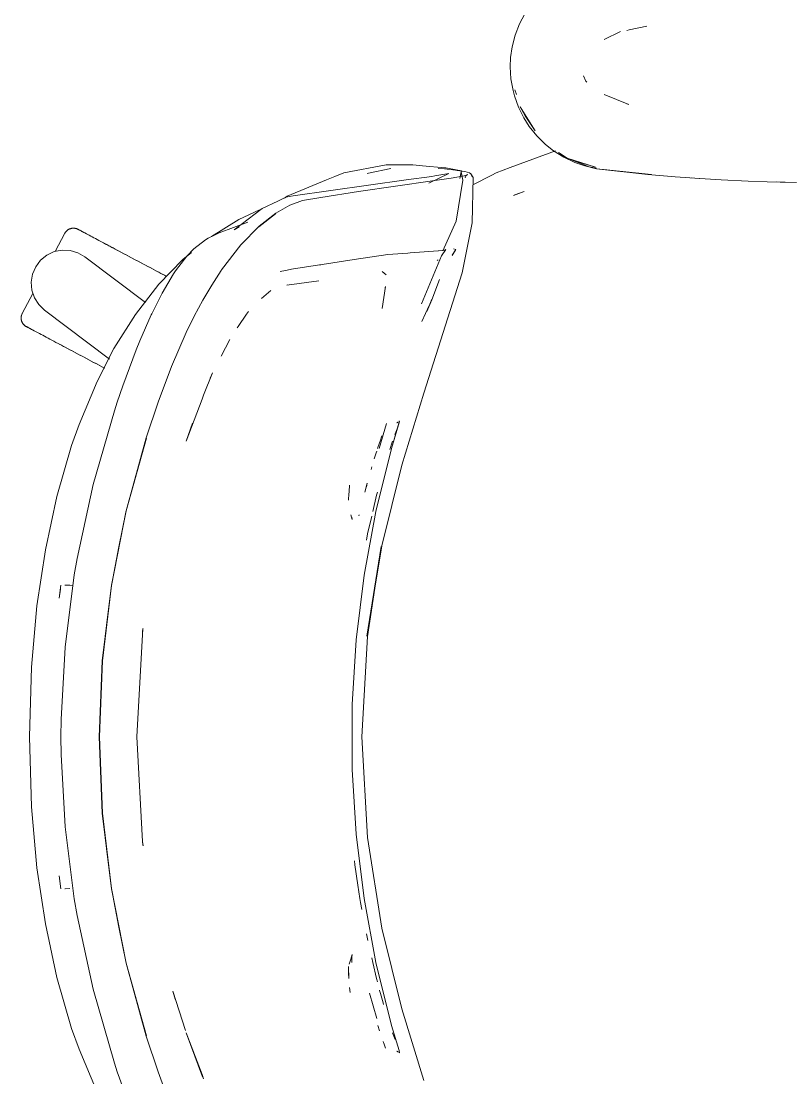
# Model space of a CAD drawing. Header units: millimetres. Extents: x 79795 to 317870, y -36033 to 97293.
# Drawn here: x 182254.2 to 182575.7, y 9955.7 to 10397.1 of the extents above; entities that cross this region are included whole.
import ezdxf

# ---------------------------------------------------------------- set-up
doc = ezdxf.new("R2010")
doc.units = ezdxf.units.MM
doc.header["$MEASUREMENT"] = 0
doc.layers.add('G-IMPT', color=8, linetype='CONTINUOUS', lineweight=9)
doc.layers.add('I-FURN', color=8, linetype='CONTINUOUS', lineweight=9)

msp = doc.modelspace()

# ---------------------------------------------------------------- linework, layer by layer
at = {"layer": 'G-IMPT'}
for p, q in [((182464.61, 10400.19), (182462.42, 10396.03)), ((182462.42, 10396.03), (182460.58, 10391.32)), ((182459.32, 10386.45), (182460.58, 10391.32)), ((182497.75, 10389.47), (182504.53, 10392.74)), ((182507.21, 10393.25), (182508.15, 10393.5)), ((182515.58, 10395.07), (182508.15, 10393.5)), ((182459.32, 10386.45), (182458.67, 10381.94)), ((182458.5, 10378.09), (182458.67, 10381.94)), ((182458.5, 10378.09), (182458.8, 10373.05)), ((182489.12, 10374.26), (182490.13, 10372.04)), ((182458.8, 10373.05), (182459.68, 10368.1)), ((182490.13, 10372.04), (182490.43, 10371.59)), ((182459.68, 10368.1), (182460.24, 10365.97)), ((182461.95, 10361.2), (182460.24, 10365.97)), ((182461.04, 10366.41), (182460.42, 10368.44)), ((182508.08, 10362.37), (182497.66, 10366.52)), ((182461.95, 10361.2), (182464.19, 10356.69)), ((182462.6, 10361.3), (182464.76, 10357.62)), ((182462.6, 10361.3), (182468.92, 10351.35)), ((182508.08, 10362.37), (182507.21, 10362.55)), ((182464.19, 10356.69), (182466.46, 10353.14)), ((182464.76, 10357.62), (182468.92, 10351.35)), ((182469.65, 10349.17), (182466.46, 10353.14)), ((182469.65, 10349.17), (182473.26, 10345.62)), ((182477.46, 10342.88), (182458.52, 10335.93)), ((182473.26, 10345.62), (182476.56, 10343)), ((182480.89, 10340.27), (182476.56, 10343)), ((182482.21, 10339.87), (182478.63, 10342.3)), ((182480.89, 10340.27), (182485.47, 10338.08)), ((182491.43, 10336.27), (182482.21, 10339.87)), ((182482.21, 10339.87), (182484.92, 10338.97)), ((182482.21, 10339.87), (182494.06, 10336.06)), ((182484.92, 10338.97), (182494.06, 10336.06)), ((182485.47, 10338.08), (182489.6, 10336.63)), ((182389.04, 10333.8), (182385.18, 10332.2)), ((182406.74, 10337.03), (182389.04, 10333.8)), ((182399.3, 10333.58), (182398.72, 10333.43)), ((182408.6, 10335.62), (182399.3, 10333.58)), ((182406.74, 10337.03), (182413.71, 10337.06)), ((182413.71, 10337.06), (182417.88, 10337.06)), ((182421.83, 10336.72), (182417.88, 10337.06)), ((182431.16, 10335.91), (182421.83, 10336.72)), ((182432.86, 10333.48), (182424.46, 10329.49)), ((182430.99, 10335.4), (182428.4, 10335.61)), ((182435.67, 10334.88), (182430.99, 10335.4)), ((182431.16, 10335.91), (182431.63, 10335.87)), ((182431.63, 10335.87), (182435.88, 10335.06)), ((182432.86, 10333.48), (182432, 10333.34)), ((182436.29, 10334.8), (182435.67, 10334.88)), ((182435.88, 10335.06), (182438.2, 10334.62)), ((182436.29, 10334.8), (182439.57, 10334.27)), ((182437.47, 10331.34), (182438.2, 10334.62)), ((182437.47, 10331.34), (182437.96, 10334.21)), ((182437.96, 10334.21), (182438.65, 10330.63)), ((182441.43, 10333.72), (182439.57, 10334.27)), ((182441.43, 10333.72), (182441.97, 10333.4)), ((182441.97, 10333.4), (182442.34, 10332.9)), ((182450.79, 10332.82), (182452.55, 10333.74)), ((182458.52, 10335.93), (182452.55, 10333.74)), ((182494.56, 10335.47), (182489.6, 10336.63)), ((182494.49, 10335.69), (182491.43, 10336.27)), ((182494.56, 10335.47), (182517.52, 10333.02)), ((182494.56, 10335.47), (182497.38, 10335.14)), ((182494.56, 10335.47), (182516, 10333.12)), ((182517.52, 10333.02), (182497.38, 10335.14)), ((182365.37, 10324.01), (182381.82, 10330.81)), ((182415.02, 10330.85), (182367.8, 10324.17)), ((182381.82, 10330.81), (182385.18, 10332.2)), ((182425.98, 10330.46), (182395.11, 10325.91)), ((182415.02, 10330.85), (182425.68, 10332.29)), ((182426.98, 10332.5), (182425.68, 10332.29)), ((182433.83, 10331.57), (182425.98, 10330.46)), ((182426.98, 10332.5), (182432, 10333.34)), ((182440.1, 10332.68), (182433.83, 10331.57)), ((182435.93, 10313.58), (182438.65, 10330.63)), ((182439.48, 10332.51), (182440.58, 10333.07)), ((182439.48, 10332.51), (182440.1, 10332.68)), ((182439.68, 10331.64), (182439.76, 10332.13)), ((182440.08, 10332.68), (182439.76, 10332.13)), ((182440.08, 10332.68), (182440.58, 10333.07)), ((182442.95, 10331.86), (182442.34, 10332.9)), ((182442.47, 10332.28), (182442.34, 10332.9)), ((182442.34, 10332.9), (182442.36, 10332.83)), ((182442.47, 10332.28), (182442.36, 10332.83)), ((182442.56, 10312.88), (182442.95, 10331.86)), ((182442.88, 10328.68), (182450.79, 10332.82)), ((182516, 10333.12), (182527.4, 10332.14)), ((182537.68, 10331.41), (182527.4, 10332.14)), ((182535.64, 10331.54), (182534.22, 10331.68)), ((182535.64, 10331.54), (182537.54, 10331.45)), ((182537.68, 10331.41), (182546.55, 10330.85)), ((182557.86, 10330.31), (182546.55, 10330.85)), ((182557.86, 10330.31), (182565.74, 10330.01)), ((182578.05, 10329.72), (182565.74, 10330.01)), ((182569.61, 10329.93), (182571.27, 10329.85)), ((182571.27, 10329.85), (182573.35, 10329.85)), ((182395.11, 10325.91), (182379.34, 10323.51)), ((182459.82, 10324.34), (182464.29, 10325.97)), ((182459.82, 10324.34), (182460.41, 10324.6)), ((182464.29, 10325.97), (182460.41, 10324.6)), ((182361.44, 10321.96), (182354.92, 10318.92)), ((182360.62, 10316.96), (182366.46, 10320.24)), ((182361.44, 10321.96), (182364.81, 10323.53)), ((182364.2, 10323.24), (182365.37, 10324.01)), ((182367.8, 10324.17), (182364.81, 10323.53)), ((182366.46, 10320.24), (182366.88, 10320.46)), ((182371.67, 10322.21), (182366.88, 10320.46)), ((182371.67, 10322.21), (182379.34, 10323.51)), ((182343.22, 10309.98), (182354.92, 10318.92)), ((182353.74, 10318.25), (182345.11, 10314.27)), ((182353.45, 10311.23), (182360.4, 10316.63)), ((182360.62, 10316.96), (182353.66, 10311.54)), ((182360.4, 10316.63), (182357.02, 10314.04)), ((182345.11, 10314.27), (182333.66, 10307.15)), ((182348.87, 10313.21), (182336.97, 10308.7)), ((182345.92, 10303.64), (182353.66, 10311.54)), ((182353.45, 10311.23), (182357.02, 10314.04)), ((182435.93, 10313.58), (182430.32, 10301.23)), ((182442.56, 10312.88), (182438.37, 10291.93)), ((182332.3, 10306.46), (182334.74, 10307.63)), ((182334.74, 10307.63), (182336.97, 10308.7)), ((182343.22, 10309.98), (182345.25, 10311.14)), ((182331.17, 10305.84), (182326.3, 10301.98)), ((182331.17, 10305.84), (182332.3, 10306.46)), ((182345.92, 10303.64), (182337.9, 10293.2)), ((182323.41, 10298.96), (182318.69, 10292.83)), ((182321.74, 10297.54), (182325.41, 10300.54)), ((182326.3, 10301.98), (182323.41, 10298.96)), ((182393.28, 10297.57), (182407.35, 10299.6)), ((182407.43, 10299.61), (182407.35, 10299.6)), ((182407.43, 10299.61), (182415.67, 10300.23)), ((182415.67, 10300.23), (182416.66, 10300.3)), ((182416.66, 10300.3), (182424.52, 10300.86)), ((182429.83, 10299.08), (182421.39, 10279.1)), ((182424.52, 10300.86), (182428.39, 10301.15)), ((182428.47, 10301.16), (182428.39, 10301.15)), ((182428.47, 10301.16), (182430.86, 10301.46)), ((182431.59, 10301.75), (182429.83, 10299.08)), ((182430.87, 10301.46), (182430.86, 10301.46)), ((182430.87, 10301.46), (182431.59, 10301.75)), ((182434.2, 10299.29), (182435.73, 10301.77)), ((182435.79, 10301.75), (182434.2, 10299.29)), ((182435.73, 10301.77), (182434.24, 10299.3)), ((182434.86, 10302.05), (182435.73, 10301.77)), ((182435.79, 10301.75), (182435.73, 10301.77)), ((182321.74, 10297.54), (182311.78, 10287.24)), ((182378.8, 10295.28), (182367.08, 10293.47)), ((182378.8, 10295.28), (182379.41, 10295.37)), ((182379.92, 10295.45), (182379.41, 10295.37)), ((182393.28, 10297.57), (182379.92, 10295.45)), ((182428.38, 10297.36), (182427.94, 10297.09)), ((182313.1, 10283.54), (182317.83, 10291.54)), ((182318.69, 10292.83), (182317.83, 10291.54)), ((182333.85, 10286.85), (182337.73, 10292.94)), ((182337.73, 10292.94), (182337.9, 10293.2)), ((182362.46, 10292.52), (182364.63, 10292.98)), ((182364.63, 10292.98), (182366.61, 10293.4)), ((182367.08, 10293.47), (182366.61, 10293.4)), ((182406.69, 10291.22), (182405.05, 10292.5)), ((182422.38, 10241.68), (182438.37, 10291.93)), ((182301.97, 10274.64), (182311.78, 10287.24)), ((182333.85, 10286.85), (182330.08, 10280.62)), ((182378.5, 10288.6), (182365.15, 10286.82)), ((182365.15, 10286.82), (182365.62, 10286.96)), ((182406.34, 10286.27), (182404.94, 10277.11)), ((182406.34, 10286.27), (182406.29, 10285.92)), ((182425.69, 10280.74), (182428.94, 10289.21)), ((182312.79, 10282.94), (182308.79, 10274.93)), ((182312.79, 10282.94), (182313.1, 10283.54)), ((182326.51, 10273.83), (182330.08, 10280.62)), ((182354.65, 10281.32), (182358.56, 10284.65)), ((182423.67, 10275.84), (182425.7, 10280.95)), ((182425.7, 10280.95), (182423.67, 10275.83)), ((182425.69, 10280.74), (182423.67, 10275.84)), ((182424.67, 10278.36), (182421.62, 10271.65)), ((182293, 10260.35), (182301.97, 10274.64)), ((182308.57, 10274.48), (182303.8, 10263.53)), ((182308.57, 10274.48), (182308.79, 10274.93)), ((182326.51, 10273.83), (182323.12, 10267.1)), ((182348.38, 10274.68), (182344.88, 10269.55)), ((182348.38, 10274.68), (182349.13, 10275.79)), ((182344.88, 10269.55), (182344.49, 10268.97)), ((182303.8, 10263.53), (182302.32, 10259.85)), ((182316.95, 10252.88), (182323.12, 10267.1)), ((182341.35, 10264.08), (182337.81, 10257.11)), ((182285.91, 10246.57), (182293, 10260.35)), ((182296.72, 10244.77), (182302.32, 10259.85)), ((182311.49, 10238), (182316.95, 10252.88)), ((182330.45, 10240.91), (182334.18, 10250.24)), ((182334.18, 10250.24), (182333.18, 10248)), ((182278.39, 10228.6), (182285.91, 10246.57)), ((182296.72, 10244.77), (182294.38, 10237.95)), ((182329.79, 10239.19), (182330.45, 10240.91)), ((182413.2, 10211.71), (182422.38, 10241.68)), ((182293.18, 10234.35), (182294.38, 10237.95)), ((182311.49, 10238), (182306.48, 10223.08)), ((182323.08, 10221.74), (182329.79, 10239.19)), ((182293.18, 10234.35), (182284.24, 10203.52)), ((182278.39, 10228.6), (182275.32, 10219.86)), ((182323.08, 10221.74), (182325.8, 10229.17)), ((182403.77, 10218.65), (182406.81, 10229.08)), ((182408.97, 10218.66), (182412.24, 10229.88)), ((182408.97, 10218.66), (182412.08, 10229.48)), ((182408.97, 10218.66), (182412.03, 10229.19)), ((182411.15, 10229.34), (182411.76, 10229.73)), ((182411.15, 10229.34), (182411.36, 10229.49)), ((182412.03, 10229.19), (182412.08, 10229.48)), ((182412.24, 10229.88), (182412.1, 10230.12)), ((182298.1, 10192.58), (182306.48, 10223.08)), ((182404.9, 10223.84), (182404.14, 10221.68)), ((182410.35, 10224.44), (182410.69, 10225.41)), ((182410.69, 10225.41), (182411.09, 10226.48)), ((182275.32, 10219.86), (182269.14, 10198.62)), ((182298.1, 10192.58), (182306.52, 10222.99)), ((182302.75, 10209.83), (182306.52, 10222.99)), ((182402.42, 10192.34), (182408.97, 10218.66)), ((182403.88, 10220.96), (182403.11, 10218.65)), ((182403.88, 10220.96), (182404.14, 10221.68)), ((182408.34, 10218.66), (182408.19, 10218.2)), ((182408.34, 10218.66), (182409.07, 10220.88)), ((182409.36, 10221.69), (182409.07, 10220.88)), ((182402.49, 10216.74), (182401.7, 10214.24)), ((182402.73, 10217.52), (182402.49, 10216.74)), ((182302.75, 10209.83), (182298.1, 10192.58)), ((182400.71, 10210.95), (182400.38, 10209.83)), ((182413.2, 10211.71), (182404.88, 10178.02)), ((182277.57, 10172.73), (182284.24, 10203.52)), ((182391.1, 10199.1), (182391.38, 10202.81)), ((182391.38, 10202.81), (182391.41, 10203.29)), ((182398.8, 10204.16), (182397.8, 10200.3)), ((182398.8, 10204.16), (182398.41, 10202.63)), ((182269.14, 10198.62), (182264.33, 10176.25)), ((182391.1, 10199.1), (182391, 10197.73)), ((182391, 10197.03), (182391, 10197.73)), ((182401.1, 10192.33), (182402.65, 10199.08)), ((182402.65, 10199.08), (182402.99, 10200.36)), ((182291.92, 10161.45), (182298.14, 10192.7)), ((182298.14, 10192.7), (182291.93, 10161.53)), ((182298.1, 10192.58), (182295.02, 10177.56)), ((182402.42, 10192.34), (182397.49, 10165.67)), ((182392.53, 10188.94), (182391.85, 10190.88)), ((182392.53, 10188.94), (182392.32, 10189.98)), ((182395.2, 10190.54), (182395.34, 10190.95)), ((182398.94, 10182.93), (182400.65, 10190.35)), ((182398.47, 10180.3), (182398.94, 10182.93)), ((182260.84, 10152.84), (182264.33, 10176.25)), ((182291.92, 10161.45), (182295.02, 10177.56)), ((182404.88, 10178.02), (182398.63, 10140.28)), ((182398.63, 10140.28), (182404.62, 10177.65)), ((182398.89, 10140.11), (182404.62, 10177.65)), ((182276.39, 10165.81), (182277.57, 10172.73)), ((182272.57, 10135.64), (182276.39, 10165.81)), ((182397.49, 10165.67), (182394.19, 10138.75)), ((182270.74, 10161.54), (182270.09, 10156.12)), ((182272.5, 10161.57), (182274.59, 10161.49)), ((182272.5, 10161.57), (182272.61, 10161.57)), ((182275.84, 10161.45), (182274.59, 10161.49)), ((182288.1, 10129.94), (182291.93, 10161.53)), ((182288.14, 10129.9), (182291.92, 10161.45)), ((182289.98, 10145.98), (182291.92, 10161.45)), ((182270.66, 10159.89), (182270.09, 10156.12)), ((182258.58, 10127.26), (182260.84, 10152.84)), ((182289.98, 10145.98), (182288.14, 10129.9)), ((182302.59, 10098.12), (182305.09, 10143.46)), ((182305.09, 10143.46), (182304.86, 10141.85)), ((182304.86, 10141.85), (182305.1, 10143.16)), ((182305.14, 10143.4), (182305.1, 10143.16)), ((182398.89, 10140.11), (182396.53, 10098.12)), ((182270.96, 10105.44), (182272.57, 10135.64)), ((182392.54, 10111.68), (182394.19, 10138.75)), ((182257.73, 10098.12), (182258.58, 10127.26)), ((182286.77, 10098.12), (182288.1, 10129.94)), ((182288.14, 10129.9), (182287, 10098.12)), ((182288.14, 10129.9), (182287.46, 10115.01)), ((182287.46, 10115.01), (182287, 10098.12)), ((182392.54, 10084.56), (182392.54, 10111.68)), ((182270.96, 10105.44), (182270.86, 10098.12)), ((182258.58, 10068.98), (182257.73, 10098.12)), ((182270.96, 10090.81), (182270.86, 10098.12)), ((182288.1, 10066.31), (182286.77, 10098.12)), ((182287.46, 10081.24), (182287, 10098.12)), ((182288.14, 10066.35), (182287, 10098.12)), ((182302.54, 10098.12), (182304.86, 10054.4)), ((182302.59, 10098.12), (182304.86, 10054.4)), ((182398.89, 10056.14), (182396.53, 10098.12)), ((182270.96, 10090.81), (182272.57, 10060.61)), ((182392.54, 10084.56), (182394.19, 10057.49)), ((182287.46, 10081.24), (182288.14, 10066.35)), ((182260.84, 10043.41), (182258.58, 10068.98)), ((182288.1, 10066.31), (182291.93, 10034.71)), ((182288.14, 10066.35), (182291.92, 10034.79)), ((182288.14, 10066.35), (182289.98, 10050.27)), ((182272.57, 10060.61), (182276.39, 10030.44)), ((182397.49, 10030.57), (182394.19, 10057.49)), ((182404.88, 10018.22), (182398.89, 10056.14)), ((182304.86, 10054.4), (182305.13, 10052.62)), ((182304.86, 10054.4), (182305.1, 10053.09)), ((182305.14, 10052.85), (182305.1, 10053.09)), ((182291.92, 10034.79), (182289.98, 10050.27)), ((182264.33, 10019.99), (182260.84, 10043.41)), ((182393.57, 10044.73), (182393.39, 10046.38)), ((182394.87, 10036.2), (182393.57, 10044.73)), ((182270.74, 10034.71), (182270.09, 10040.12)), ((182274.59, 10034.75), (182272.5, 10034.68)), ((182272.5, 10034.68), (182272.61, 10034.68)), ((182298.1, 10003.67), (182291.92, 10034.79)), ((182291.92, 10034.79), (182295.02, 10018.69)), ((182298.1, 10003.67), (182291.93, 10034.71)), ((182394.87, 10036.2), (182395.72, 10030.58)), ((182276.39, 10030.44), (182277.57, 10023.52)), ((182395.72, 10030.58), (182395.96, 10028.95)), ((182396.52, 10026.05), (182395.96, 10028.95)), ((182402.42, 10003.9), (182397.49, 10030.57)), ((182269.14, 9997.63), (182264.33, 10019.99)), ((182284.24, 9992.73), (182277.57, 10023.52)), ((182298.1, 10003.67), (182295.02, 10018.69)), ((182398.44, 10015.94), (182398.98, 10013.13)), ((182404.88, 10018.22), (182413.2, 9984.54)), ((182392.53, 10007.31), (182391.85, 10005.36)), ((182392.32, 10006.26), (182392.53, 10007.31)), ((182302.75, 9986.42), (182298.1, 10003.67)), ((182298.1, 10003.67), (182306.48, 9973.17)), ((182298.1, 10003.67), (182306.52, 9973.26)), ((182391.85, 10005.36), (182391.24, 10003.21)), ((182392.27, 10004.1), (182392.28, 10003.96)), ((182392.32, 10006.26), (182392.28, 10003.96)), ((182400.65, 10005.9), (182401.1, 10003.92)), ((182402.65, 9997.17), (182401.1, 10003.92)), ((182402.42, 10003.9), (182408.97, 9977.59)), ((182390.99, 10002.25), (182391.08, 9997.2)), ((182390.99, 10002.25), (182391, 9999.47)), ((182391.08, 9997.2), (182391, 9999.47)), ((182275.32, 9976.39), (182269.14, 9997.63)), ((182402.65, 9997.17), (182402.99, 9995.87)), ((182284.24, 9992.73), (182293.18, 9961.9)), ((182317.55, 9991.98), (182318.62, 9988.54)), ((182317.55, 9991.98), (182322.8, 9975.49)), ((182391.39, 9993.4), (182391.61, 9991.31)), ((182402.73, 9980.5), (182399.75, 9991.15)), ((182403.95, 9992.15), (182403.91, 9992.33)), ((182404.27, 9991.01), (182403.95, 9992.15)), ((182404.27, 9991.01), (182405.39, 9987.01)), ((182302.75, 9986.42), (182306.52, 9973.26)), ((182405.39, 9987.01), (182405.59, 9986.33)), ((182422.38, 9954.56), (182413.2, 9984.54)), ((182275.32, 9976.39), (182278.39, 9967.65)), ((182403.13, 9977.6), (182403.85, 9975.38)), ((182408.97, 9977.59), (182412.04, 9967.16)), ((182306.48, 9973.17), (182311.49, 9958.25)), ((182323.08, 9974.51), (182329.9, 9956.1)), ((182323.08, 9974.51), (182329.79, 9957.06)), ((182410.13, 9972.39), (182409.38, 9974.49)), ((182410.13, 9972.39), (182410.37, 9971.73)), ((182278.39, 9967.65), (182285.91, 9949.68)), ((182405.84, 9969.83), (182405.47, 9970.85)), ((182405.84, 9969.83), (182406.45, 9968.18)), ((182412.11, 9966.89), (182412.04, 9967.16)), ((182411.15, 9966.9), (182411.36, 9966.76)), ((182411.15, 9966.9), (182411.76, 9966.52)), ((182412.18, 9966.59), (182412.11, 9966.89)), ((182412.15, 9966.13), (182412.24, 9966.37)), ((182412.24, 9966.37), (182412.18, 9966.59)), ((182293.18, 9961.9), (182294.38, 9958.29)), ((182296.78, 9951.36), (182294.38, 9958.29)), ((182316.95, 9943.37), (182311.49, 9958.25)), ((182329.79, 9957.06), (182330.45, 9955.33))]:
    msp.add_line(p, q, dxfattribs=at)
at = {"layer": 'I-FURN'}
for p, q in [((182272.5, 10308.5), (182268.47, 10300.92)), ((182272.5, 10308.5), (182272.58, 10308.64)), ((182272.58, 10308.64), (182272.67, 10308.78)), ((182272.67, 10308.78), (182272.76, 10308.92)), ((182272.76, 10308.92), (182272.85, 10309.05)), ((182272.85, 10309.05), (182272.95, 10309.17)), ((182272.95, 10309.17), (182273.05, 10309.29)), ((182273.05, 10309.29), (182273.16, 10309.41)), ((182273.16, 10309.41), (182273.28, 10309.53)), ((182273.28, 10309.53), (182273.4, 10309.64)), ((182273.4, 10309.64), (182273.52, 10309.74)), ((182273.52, 10309.74), (182273.65, 10309.84)), ((182273.65, 10309.84), (182273.78, 10309.93)), ((182273.78, 10309.93), (182273.91, 10310.02)), ((182273.91, 10310.02), (182274.05, 10310.1)), ((182274.05, 10310.1), (182274.19, 10310.18)), ((182274.19, 10310.18), (182274.34, 10310.25)), ((182274.34, 10310.25), (182274.48, 10310.32)), ((182274.48, 10310.32), (182274.63, 10310.38)), ((182274.63, 10310.38), (182274.79, 10310.43)), ((182274.79, 10310.43), (182274.94, 10310.48)), ((182274.94, 10310.48), (182275.1, 10310.52)), ((182275.1, 10310.52), (182275.25, 10310.56)), ((182275.25, 10310.56), (182275.41, 10310.59)), ((182275.41, 10310.59), (182275.57, 10310.61)), ((182275.57, 10310.61), (182275.73, 10310.63)), ((182275.73, 10310.63), (182275.89, 10310.64)), ((182275.89, 10310.64), (182276.05, 10310.64)), ((182276.05, 10310.64), (182276.21, 10310.64)), ((182276.21, 10310.64), (182276.38, 10310.63)), ((182276.38, 10310.63), (182276.54, 10310.61)), ((182276.54, 10310.61), (182276.7, 10310.59)), ((182276.7, 10310.59), (182276.85, 10310.56)), ((182276.85, 10310.56), (182277.01, 10310.53)), ((182277.01, 10310.53), (182277.17, 10310.49)), ((182277.17, 10310.49), (182277.32, 10310.44)), ((182277.32, 10310.44), (182277.47, 10310.39)), ((182277.47, 10310.39), (182277.62, 10310.33)), ((182277.62, 10310.33), (182277.77, 10310.26)), ((182277.77, 10310.26), (182277.92, 10310.19)), ((182277.92, 10310.19), (182277.95, 10310.17)), ((182277.95, 10310.17), (182277.97, 10310.16)), ((182277.96, 10310.17), (182277.95, 10310.17)), ((182278, 10310.14), (182277.96, 10310.17)), ((182277.97, 10310.16), (182278.03, 10310.13)), ((182278.08, 10310.1), (182278, 10310.14)), ((182278.03, 10310.13), (182278.13, 10310.07)), ((182278.21, 10310.04), (182278.08, 10310.1)), ((182278.13, 10310.07), (182278.27, 10310)), ((182278.37, 10309.95), (182278.21, 10310.04)), ((182278.27, 10310), (182278.45, 10309.9)), ((182278.57, 10309.84), (182278.37, 10309.95)), ((182278.45, 10309.9), (182278.67, 10309.79)), ((182278.81, 10309.71), (182278.57, 10309.84)), ((182278.67, 10309.79), (182278.93, 10309.65)), ((182279.09, 10309.57), (182278.81, 10309.71)), ((182278.93, 10309.65), (182279.23, 10309.49)), ((182279.41, 10309.4), (182279.09, 10309.57)), ((182279.23, 10309.49), (182279.57, 10309.31)), ((182279.76, 10309.21), (182279.41, 10309.4)), ((182279.57, 10309.31), (182279.94, 10309.11)), ((182280.15, 10309), (182279.76, 10309.21)), ((182279.94, 10309.11), (182280.35, 10308.9)), ((182280.58, 10308.77), (182280.15, 10309)), ((182280.35, 10308.9), (182280.79, 10308.66)), ((182281.05, 10308.52), (182280.58, 10308.77)), ((182280.79, 10308.66), (182281.28, 10308.4)), ((182281.55, 10308.26), (182281.05, 10308.52)), ((182281.28, 10308.4), (182281.79, 10308.13)), ((182282.09, 10307.97), (182281.55, 10308.26)), ((182281.79, 10308.13), (182282.34, 10307.83)), ((182282.66, 10307.67), (182282.09, 10307.97)), ((182282.34, 10307.83), (182282.93, 10307.52)), ((182283.26, 10307.35), (182282.66, 10307.67)), ((182283.89, 10307.01), (182283.26, 10307.35)), ((182284.55, 10306.66), (182283.89, 10307.01)), ((182285.25, 10306.29), (182284.55, 10306.66)), ((182285.97, 10305.91), (182285.25, 10306.29)), ((182286.72, 10305.51), (182285.97, 10305.91)), ((182287.5, 10305.1), (182286.72, 10305.51)), ((182288.3, 10304.67), (182287.5, 10305.1)), ((182289.12, 10304.23), (182288.3, 10304.67)), ((182288.67, 10304.47), (182289.51, 10304.03)), ((182289.97, 10303.78), (182289.12, 10304.23)), ((182289.51, 10304.03), (182290.37, 10303.57)), ((182290.84, 10303.32), (182289.97, 10303.78)), ((182290.37, 10303.57), (182291.24, 10303.1)), ((182291.72, 10302.85), (182290.84, 10303.32)), ((182291.24, 10303.1), (182292.14, 10302.63)), ((182292.63, 10302.37), (182291.72, 10302.85)), ((182292.14, 10302.63), (182293.05, 10302.14)), ((182262.35, 10297.26), (182264.96, 10299.39)), ((182264.96, 10299.39), (182268.01, 10300.83)), ((182268.01, 10300.83), (182271.32, 10301.5)), ((182271.32, 10301.5), (182274.69, 10301.36)), ((182274.69, 10301.36), (182277.93, 10300.41)), ((182277.93, 10300.41), (182280.85, 10298.72)), ((182280.85, 10298.72), (182306.16, 10279.65)), ((182293.55, 10301.88), (182292.63, 10302.37)), ((182293.05, 10302.14), (182293.98, 10301.65)), ((182294.49, 10301.38), (182293.55, 10301.88)), ((182293.98, 10301.65), (182294.93, 10301.14)), ((182295.44, 10300.87), (182294.49, 10301.38)), ((182294.93, 10301.14), (182295.88, 10300.64)), ((182296.41, 10300.36), (182295.44, 10300.87)), ((182295.88, 10300.64), (182296.85, 10300.12)), ((182297.38, 10299.84), (182296.41, 10300.36)), ((182296.85, 10300.12), (182297.83, 10299.6)), ((182298.36, 10299.32), (182297.38, 10299.84)), ((182297.83, 10299.6), (182298.82, 10299.08)), ((182299.35, 10298.79), (182298.36, 10299.32)), ((182298.82, 10299.08), (182299.81, 10298.55)), ((182300.35, 10298.26), (182299.35, 10298.79)), ((182299.81, 10298.55), (182300.81, 10298.02)), ((182301.35, 10297.73), (182300.35, 10298.26)), ((182258.99, 10291.46), (182260.32, 10294.56)), ((182260.32, 10294.56), (182262.35, 10297.26)), ((182300.81, 10298.02), (182301.81, 10297.48)), ((182302.36, 10297.19), (182301.35, 10297.73)), ((182301.81, 10297.48), (182302.82, 10296.95)), ((182303.36, 10296.66), (182302.36, 10297.19)), ((182302.82, 10296.95), (182303.82, 10296.41)), ((182304.37, 10296.12), (182303.36, 10296.66)), ((182303.82, 10296.41), (182304.83, 10295.88)), ((182305.37, 10295.59), (182304.37, 10296.12)), ((182304.83, 10295.88), (182305.83, 10295.35)), ((182306.37, 10295.06), (182305.37, 10295.59)), ((182305.83, 10295.35), (182306.83, 10294.82)), ((182307.36, 10294.53), (182306.37, 10295.06)), ((182306.83, 10294.82), (182307.82, 10294.29)), ((182308.35, 10294.01), (182307.36, 10294.53)), ((182307.82, 10294.29), (182308.8, 10293.77)), ((182309.33, 10293.49), (182308.35, 10294.01)), ((182308.8, 10293.77), (182309.78, 10293.25)), ((182258.45, 10288.13), (182258.99, 10291.46)), ((182310.3, 10292.97), (182309.33, 10293.49)), ((182309.78, 10293.25), (182310.74, 10292.74)), ((182311.26, 10292.46), (182310.3, 10292.97)), ((182310.74, 10292.74), (182311.69, 10292.23)), ((182312.2, 10291.96), (182311.26, 10292.46)), ((182311.69, 10292.23), (182312.63, 10291.73)), ((182313.13, 10291.47), (182312.2, 10291.96)), ((182312.63, 10291.73), (182313.55, 10291.24)), ((182314.04, 10290.98), (182313.13, 10291.47)), ((182313.55, 10291.24), (182314.46, 10290.76)), ((182314.94, 10290.5), (182314.04, 10290.98)), ((182258.71, 10284.77), (182258.45, 10288.13)), ((182259.16, 10283.41), (182254.69, 10275)), ((182259.78, 10281.57), (182258.71, 10284.77)), ((182261.58, 10278.71), (182259.78, 10281.57)), ((182264.01, 10276.37), (182261.58, 10278.71)), ((182291.07, 10255.98), (182264.01, 10276.37)), ((182254.22, 10273.26), (182254.23, 10273.43)), ((182254.22, 10273.1), (182254.22, 10273.26)), ((182254.22, 10272.94), (182254.22, 10273.1)), ((182254.23, 10272.78), (182254.22, 10272.94)), ((182254.23, 10273.43), (182254.25, 10273.59)), ((182254.25, 10272.62), (182254.23, 10272.78)), ((182254.25, 10273.59), (182254.27, 10273.75)), ((182254.27, 10272.46), (182254.25, 10272.62)), ((182254.27, 10273.75), (182254.3, 10273.9)), ((182254.3, 10272.3), (182254.27, 10272.46)), ((182254.3, 10273.9), (182254.33, 10274.06)), ((182254.34, 10272.15), (182254.3, 10272.3)), ((182254.33, 10274.06), (182254.37, 10274.22)), ((182254.38, 10271.99), (182254.34, 10272.15)), ((182254.37, 10274.22), (182254.42, 10274.37)), ((182254.43, 10271.84), (182254.38, 10271.99)), ((182254.42, 10274.37), (182254.48, 10274.52)), ((182254.48, 10271.68), (182254.43, 10271.84)), ((182254.48, 10274.52), (182254.53, 10274.67)), ((182254.54, 10271.53), (182254.48, 10271.68)), ((182254.53, 10274.67), (182254.6, 10274.82)), ((182254.6, 10274.82), (182254.67, 10274.97)), ((182254.67, 10274.97), (182254.69, 10275)), ((182254.61, 10271.39), (182254.54, 10271.53)), ((182254.68, 10271.24), (182254.61, 10271.39)), ((182254.76, 10271.1), (182254.68, 10271.24)), ((182254.84, 10270.96), (182254.76, 10271.1)), ((182254.93, 10270.83), (182254.84, 10270.96)), ((182255.02, 10270.7), (182254.93, 10270.83)), ((182255.12, 10270.57), (182255.02, 10270.7)), ((182255.23, 10270.45), (182255.12, 10270.57)), ((182255.33, 10270.33), (182255.23, 10270.45)), ((182255.45, 10270.22), (182255.33, 10270.33)), ((182255.57, 10270.11), (182255.45, 10270.22)), ((182255.69, 10270), (182255.57, 10270.11)), ((182255.82, 10269.9), (182255.69, 10270)), ((182255.95, 10269.81), (182255.82, 10269.9)), ((182256.08, 10269.72), (182255.95, 10269.81)), ((182256.22, 10269.63), (182256.08, 10269.72)), ((182256.36, 10269.55), (182256.22, 10269.63)), ((182256.41, 10269.53), (182256.36, 10269.55)), ((182256.36, 10269.55), (182256.36, 10269.55)), ((182256.36, 10269.55), (182256.38, 10269.54)), ((182256.38, 10269.54), (182256.44, 10269.51)), ((182256.49, 10269.48), (182256.41, 10269.53)), ((182256.44, 10269.51), (182256.54, 10269.46)), ((182256.61, 10269.42), (182256.49, 10269.48)), ((182256.54, 10269.46), (182256.68, 10269.38)), ((182256.77, 10269.33), (182256.61, 10269.42)), ((182256.68, 10269.38), (182256.86, 10269.29)), ((182256.97, 10269.23), (182256.77, 10269.33)), ((182256.86, 10269.29), (182257.08, 10269.17)), ((182257.21, 10269.1), (182256.97, 10269.23)), ((182257.08, 10269.17), (182257.34, 10269.03)), ((182257.49, 10268.95), (182257.21, 10269.1)), ((182257.34, 10269.03), (182257.63, 10268.88)), ((182257.81, 10268.78), (182257.49, 10268.95)), ((182257.63, 10268.88), (182257.97, 10268.7)), ((182258.17, 10268.59), (182257.81, 10268.78)), ((182257.97, 10268.7), (182258.34, 10268.5)), ((182258.56, 10268.38), (182258.17, 10268.59)), ((182258.34, 10268.5), (182258.75, 10268.28)), ((182258.99, 10268.15), (182258.56, 10268.38)), ((182258.75, 10268.28), (182259.2, 10268.04)), ((182259.45, 10267.91), (182258.99, 10268.15)), ((182259.2, 10268.04), (182259.68, 10267.79)), ((182259.96, 10267.64), (182259.45, 10267.91)), ((182259.68, 10267.79), (182260.2, 10267.51)), ((182260.49, 10267.36), (182259.96, 10267.64)), ((182260.2, 10267.51), (182260.75, 10267.22)), ((182261.06, 10267.05), (182260.49, 10267.36)), ((182260.75, 10267.22), (182261.33, 10266.91)), ((182261.33, 10266.91), (182261.95, 10266.58)), ((182261.95, 10266.58), (182262.6, 10266.24)), ((182262.6, 10266.24), (182263.27, 10265.88)), ((182263.27, 10265.88), (182263.98, 10265.5)), ((182263.98, 10265.5), (182264.72, 10265.11)), ((182264.72, 10265.11), (182265.48, 10264.7)), ((182265.48, 10264.7), (182266.27, 10264.29)), ((182266.27, 10264.29), (182267.08, 10263.85)), ((182267.08, 10263.85), (182267.91, 10263.41)), ((182267.91, 10263.41), (182268.77, 10262.95)), ((182268.77, 10262.95), (182269.65, 10262.49)), ((182269.65, 10262.49), (182270.54, 10262.01)), ((182271.03, 10261.75), (182270.13, 10262.23)), ((182270.54, 10262.01), (182271.46, 10261.53)), ((182271.96, 10261.26), (182271.03, 10261.75)), ((182271.46, 10261.53), (182272.39, 10261.03)), ((182272.89, 10260.76), (182271.96, 10261.26)), ((182272.39, 10261.03), (182273.33, 10260.53)), ((182273.85, 10260.26), (182272.89, 10260.76)), ((182273.33, 10260.53), (182274.29, 10260.02)), ((182274.81, 10259.74), (182273.85, 10260.26)), ((182274.29, 10260.02), (182275.26, 10259.51)), ((182275.78, 10259.22), (182274.81, 10259.74)), ((182275.26, 10259.51), (182276.24, 10258.98)), ((182276.77, 10258.7), (182275.78, 10259.22)), ((182276.24, 10258.98), (182277.22, 10258.46)), ((182277.76, 10258.17), (182276.77, 10258.7)), ((182277.22, 10258.46), (182278.22, 10257.93)), ((182278.76, 10257.64), (182277.76, 10258.17)), ((182278.22, 10257.93), (182279.22, 10257.4)), ((182279.76, 10257.11), (182278.76, 10257.64)), ((182279.22, 10257.4), (182280.22, 10256.87)), ((182280.76, 10256.58), (182279.76, 10257.11)), ((182280.22, 10256.87), (182281.22, 10256.33)), ((182281.77, 10256.04), (182280.76, 10256.58)), ((182281.22, 10256.33), (182282.23, 10255.8)), ((182282.77, 10255.51), (182281.77, 10256.04)), ((182282.23, 10255.8), (182283.23, 10255.26)), ((182283.77, 10254.98), (182282.77, 10255.51)), ((182283.23, 10255.26), (182284.23, 10254.73)), ((182284.77, 10254.44), (182283.77, 10254.98)), ((182284.23, 10254.73), (182285.23, 10254.2)), ((182285.77, 10253.92), (182284.77, 10254.44)), ((182285.23, 10254.2), (182286.22, 10253.67)), ((182286.75, 10253.39), (182285.77, 10253.92)), ((182286.22, 10253.67), (182287.21, 10253.15)), ((182287.73, 10252.87), (182286.75, 10253.39)), ((182287.21, 10253.15), (182288.18, 10252.63)), ((182288.7, 10252.36), (182287.73, 10252.87)), ((182288.18, 10252.63), (182289.14, 10252.12))]:
    msp.add_line(p, q, dxfattribs=at)

doc.saveas('drawing.dxf')
